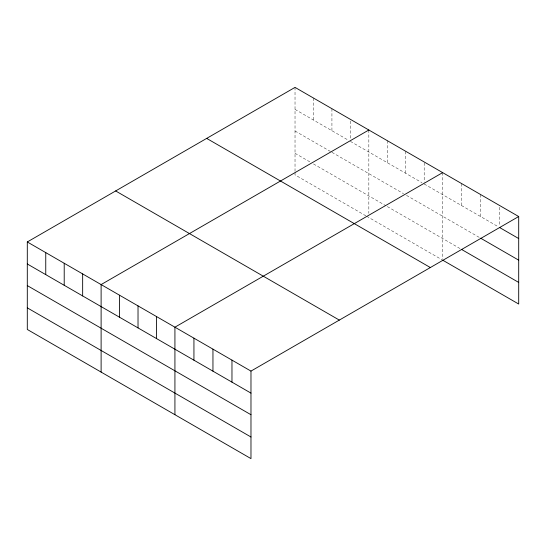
<?xml version="1.0" encoding="UTF-8"?>
<svg xmlns="http://www.w3.org/2000/svg" width="546" height="546" viewBox="0 0 546 546"><rect width="100%" height="100%" fill="white"/><g stroke="black" fill="none" stroke-linecap="round" stroke-linejoin="round"><path stroke-width="0.41" stroke-dasharray="2.73 2.05" d="M295.024 109.405L348.171 140.09M350.382 141.366L421.983 182.705M424.194 183.988L498.225 226.726M295.024 131.02L331.19 151.904M331.927 152.327L403.528 193.666M406.483 195.372L479.211 237.36M295.024 153.29L310.524 162.237M313.479 163.943L385.81 205.705M387.291 206.559L461.663 249.495M365.881 215.813L295.024 174.904L295.024 172.406M366.619 216.243L441.912 259.705M499.686 207.248L499.686 225.873M480.678 194.574L480.678 216.591M461.663 183.599L461.663 205.617M442.649 172.625L442.649 259.302M424.194 162.817L424.194 182.289M405.746 151.317L405.746 173.335M387.291 140.663L387.291 162.674M368.837 130.009L368.837 213.363M350.382 121.048L350.382 138.827M331.927 108.695L331.927 130.712M313.479 98.041L313.479 120.059M295.024 87.387L295.024 171.581"/><path stroke-width="0.82" d="M518.7 216.53L295.024 87.387L27.3 241.96L27.3 329.47L250.976 458.613L250.976 371.096L518.7 216.53L518.7 304.04L442.649 260.135M368.837 130.009L101.112 284.575L101.112 372.085M442.649 172.625L174.925 327.19L174.925 414.701M499.686 227.573L518.7 238.547M480.678 238.206L518.7 260.162M461.663 249.495L518.7 282.425M206.675 138.397L430.35 267.54M115.65 190.95L339.325 320.092M27.3 241.96L250.976 371.096M27.3 263.977L250.976 393.113M27.3 285.592L250.976 414.728M27.3 307.855L250.976 436.998M231.968 360.121L231.968 382.139M212.954 349.147L212.954 371.164M193.939 338.165L193.939 360.183M156.477 316.537L156.477 338.554M138.022 305.883L138.022 327.9M119.567 295.229L119.567 317.246M82.658 273.921L82.658 295.939M64.21 263.268L64.21 285.285M45.755 252.614L45.755 274.631"/></g></svg>
